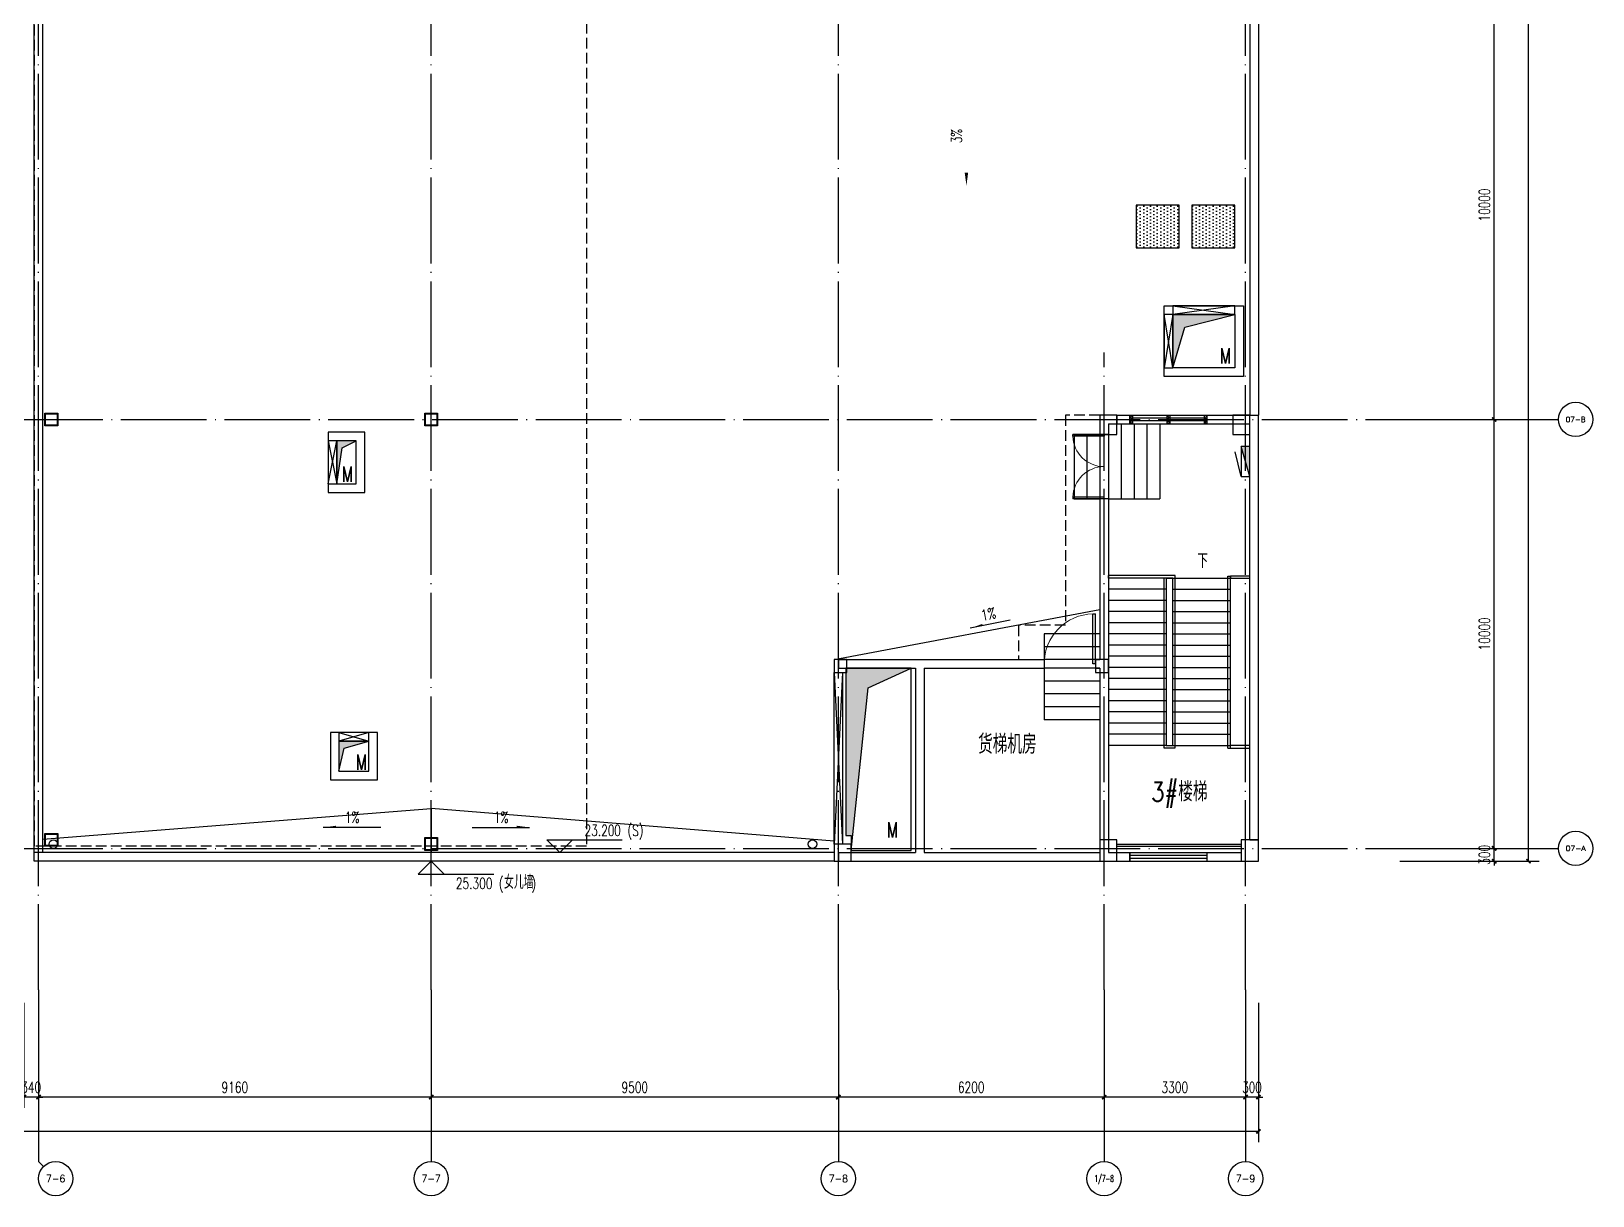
# Model space of a CAD drawing. Extents: x -621157 to 1764546, y -106808 to 741893.
# Drawn here: x 238170 to 274600, y 391900 to 419051 of the extents above; entities that cross this region are included whole.
import ezdxf
from ezdxf.enums import TextEntityAlignment as Align

# ---------------------------------------------------------------- set-up
doc = ezdxf.new("R2010")
doc.units = 0
doc.header["$LTSCALE"] = 1000
doc.header["$MEASUREMENT"] = 0
doc.linetypes.add('XREF-A-101-平面图_t3$0$DASH', pattern=[0.35, 0.25, -0.1])
doc.linetypes.add('XREF-A-101-平面图_t3$0$DOTE', pattern=[2.42, 2, -0.2, 0.02, -0.2])
for name, color, linetype in [('0-底图', 7, 'Continuous'), ('AXIS_TEXT', 7, 'Continuous'), ('XREF-A-101-平面图_t3$0$A-ABOVE', 8, 'XREF-A-101-平面图_t3$0$DASH'), ('XREF-A-101-平面图_t3$0$A-COLUMN', 8, 'Continuous'), ('XREF-A-101-平面图_t3$0$A-DIM_ELEV', 8, 'Continuous'), ('XREF-A-101-平面图_t3$0$A-DOTE', 8, 'Continuous'), ('XREF-A-101-平面图_t3$0$A-GROUND', 8, 'Continuous'), ('XREF-A-101-平面图_t3$0$A-LEAD-AROW', 8, 'Continuous'), ('XREF-A-101-平面图_t3$0$A-PUB_HATCH', 8, 'Continuous'), ('XREF-A-101-平面图_t3$0$A-RAIL', 8, 'Continuous'), ('XREF-A-101-平面图_t3$0$A-ROOF', 8, 'Continuous'), ('XREF-A-101-平面图_t3$0$A-roof-water', 8, 'Continuous'), ('XREF-A-101-平面图_t3$0$A-ROOM-CH', 8, 'Continuous'), ('XREF-A-101-平面图_t3$0$A-STAIR', 8, 'Continuous'), ('XREF-A-101-平面图_t3$0$A-WALL-FILL', 8, 'Continuous'), ('XREF-A-101-平面图_t3$0$A-WINDOW', 8, 'Continuous'), ('XREF-A-101-平面图_t3$0$AXIS', 8, 'Continuous'), ('XREF-A-101-平面图_t3$0$COLU_DIM', 8, 'Continuous'), ('XREF-A-101-平面图_t3$0$COLUMN', 8, 'Continuous'), ('XREF-A-101-平面图_t3$0$DIM_SYMB', 8, 'Continuous'), ('XREF-A-101-平面图_t3$0$EQUIP_消火栓', 8, 'Continuous'), ('XREF-A-101-平面图_t3$0$HANDRAIL', 8, 'Continuous'), ('XREF-A-101-平面图_t3$0$M-HOLE', 8, 'Continuous'), ('XREF-A-101-平面图_t3$0$P-投影', 8, 'Continuous'), ('XREF-A-101-平面图_t3$0$PUB_TEXT', 8, 'Continuous'), ('XREF-A-101-平面图_t3$0$SS-COLUMN', 8, 'Continuous'), ('XREF-A-101-平面图_t3$0$STAIR', 8, 'Continuous')]:
    doc.layers.add(name, color=color, linetype=linetype)
doc.styles.add('COMPLEX', font='COMPLEX')
doc.styles.add('XREF-A-101-平面图_t3$0$-HZDXCROMANS', font='ROMANS.shx', dxfattribs={"bigfont": 'HZDXC.shx'})
doc.styles.add('XREF-A-101-平面图_t3$0$_TCH_DIM', font='SIMPLEX', dxfattribs={"bigfont": 'GBCBIG'})
doc.styles.add('XREF-A-101-平面图_t3$0$A-AXIS-LABEL', font='COMPLEX', dxfattribs={"bigfont": 'GBCBIG'})
doc.styles.add('XREF-A-101-平面图_t3$0$A-DIM_T3', font='SIMPLEX', dxfattribs={"width": 0.705882, "bigfont": 'GBCBIG'})
doc.styles.add('XREF-A-101-平面图_t3$0$A-STANDARD', font='SIMPLEX', dxfattribs={"bigfont": 'GBCBIG'})
doc.styles.add('XREF-A-101-平面图_t3$0$hzdxcROMANS', font='ROMANS', dxfattribs={"width": 0.8, "bigfont": 'HZDXC'})
doc.dimstyles.new('XREF-A-101-平面图_t3$0$A-DIM-100', dxfattribs={"dimscale": 100, "dimtxt": 2.55, "dimasz": 1, "dimexe": 2.5, "dimexo": 3, "dimgap": 1, "dimtad": 1, "dimdec": 0, "dimzin": 0, "dimdsep": 46, "dimtxsty": 'XREF-A-101-平面图_t3$0$A-DIM_T3', "dimblk": 'XREF-A-101-平面图_t3$0$_ArchTick', "dimcen": 0.09, "dimclrt": 7, "dimazin": 2, "dimtfac": 1, "dimtdec": 0, "dimtix": 1, "dimtmove": 2, "dimatfit": 3, "dimfxl": 0, "dimtolj": 1, "dimtzin": 0, "dimarcsym": 0})

# ---------------------------------------------------------------- blocks, each defined once
blk = doc.blocks.new('XREF-A-101-平面图_t3$0$柱网RF')
at = {"layer": 'XREF-A-101-平面图_t3$0$A-COLUMN'}
for points in [[(63100, -30350), (63500, -30350), (63500, -29900), (63100, -29900)], [(66200, -30350), (66600, -30350), (66600, -29900), (66200, -29900)], [(56900, -35900), (57200, -35900), (57200, -35600), (56900, -35600)], [(63000, -35900), (63300, -35900), (63300, -35600), (63000, -35600)], [(56900, -40300), (57300, -40300), (57300, -39900), (56900, -39900)], [(63100, -40300), (63500, -40300), (63500, -39800), (63100, -39800)], [(66400, -40300), (66800, -40300), (66800, -39800), (66400, -39800)]]:
    blk.add_lwpolyline(points, close=True, dxfattribs=at)
blk = doc.blocks.new('XREF-A-101-平面图_t3$0$G$C869EB286')
at = {"layer": 'XREF-A-101-平面图_t3$0$A-WINDOW'}
h = blk.add_hatch(dxfattribs=at)
h.set_pattern_fill('ANSI31', color=256, scale=25)
h.set_pattern_definition([(45, (-143.957, -89940), (-28.0633, 28.0633), [])])
h.paths.add_polyline_path([(0, 60), (200, 60), (200, 0), (0, 0)])
blk.add_lwpolyline([(0, 60), (200, 60), (200, 0), (0, 0)], close=True, dxfattribs=at)
blk = doc.blocks.new('XREF-A-101-平面图_t3$0$G$CBA72E143')
at = {"layer": 'XREF-A-101-平面图_t3$0$COLUMN'}
blk.add_line((-3200, 4100), (-3200, 4400), dxfattribs=at)
at = {"layer": 'XREF-A-101-平面图_t3$0$DIM_SYMB'}
blk.add_lwpolyline([(-1025, 6430, 0, 0, 0), (-1025, 1150, 0, 0, 0), (-2525, 1150, 0, 0, 0), (-2525, 5870, 80, 0, 0), (-2525, 6170, 0, 0, 0)], format="xyseb", dxfattribs=at)
at = {"layer": 'XREF-A-101-平面图_t3$0$HANDRAIL'}
for p, q in [((-410, 2336), (-410, 6349)), ((-410, 6349), (-350, 6349)), ((-350, 2336), (-350, 6349)), ((-410, 2336), (-350, 2336))]:
    blk.add_line(p, q, dxfattribs=at)
blk.add_lwpolyline([(-350, 6300), (100, 6300), (100, 6349), (-350, 6349)], close=True, dxfattribs=at)
blk.add_lwpolyline([(-350, 2336), (100, 2336), (100, 2400), (-350, 2400)], dxfattribs=at)
at = {"layer": 'XREF-A-101-平面图_t3$0$STAIR'}
for p, q in [((-1640, 6360), (-3200, 6360)), ((-3200, 6300), (-3200, 6360)), ((-3200, 6300), (-3200, 2400)), ((-1850, 6300), (-3200, 6300)), ((-1700, 6300), (-3200, 6300)), ((-1910, 6300), (-1910, 2340)), ((-1850, 6300), (-1910, 6300)), ((-1850, 6300), (-1700, 6300)), ((-1850, 6300), (-1850, 2400)), ((-1850, 6300), (-1850, 2400)), ((-1700, 2400), (-1700, 6300)), ((-1700, 6300), (-350, 6300)), ((-1700, 2400), (-1700, 6300)), ((-1640, 2340), (-1640, 6360)), ((-350, 2400), (-350, 6300)), ((-1850, 6040), (-3200, 6040)), ((-1700, 6040), (-350, 6040)), ((-1850, 5780), (-3200, 5780)), ((-1850, 5520), (-3200, 5520)), ((-1700, 5780), (-350, 5780)), ((-1700, 5520), (-350, 5520)), ((-1850, 5260), (-3200, 5260)), ((-1700, 5260), (-350, 5260)), ((-1850, 5000), (-3200, 5000)), ((-1850, 4740), (-3200, 4740)), ((-1700, 5000), (-350, 5000)), ((-1700, 4740), (-350, 4740)), ((-1850, 4480), (-3200, 4480)), ((-1700, 4480), (-350, 4480)), ((-1850, 4220), (-3200, 4220)), ((-1700, 4220), (-350, 4220)), ((-1850, 3960), (-3200, 3960)), ((-1850, 3700), (-3200, 3700)), ((-1700, 3960), (-350, 3960)), ((-1700, 3700), (-350, 3700)), ((-1850, 3440), (-3200, 3440)), ((-1700, 3440), (-350, 3440)), ((-1850, 3180), (-3200, 3180)), ((-1850, 2920), (-3200, 2920)), ((-1700, 3180), (-350, 3180)), ((-1700, 2920), (-350, 2920)), ((-1850, 2660), (-3200, 2660)), ((-1700, 2660), (-350, 2660)), ((-1850, 2400), (-3200, 2400)), ((-1910, 2340), (-1640, 2340)), ((-1850, 2400), (-1700, 2400)), ((-1700, 2400), (-350, 2400))]:
    blk.add_line(p, q, dxfattribs=at)
at = {"layer": 'XREF-A-101-平面图_t3$0$PUB_TEXT', "style": 'XREF-A-101-平面图_t3$0$_TCH_DIM'}
blk.add_text('下', height=338, dxfattribs=at).set_placement((-1120, 6535))
blk = doc.blocks.new('XREF-A-101-平面图_t3$0$ROOM')
at = {"layer": 'XREF-A-101-平面图_t3$0$A-ROOM-CH', "style": 'XREF-A-101-平面图_t3$0$-HZDXCROMANS', "width": 0.6}
for tag, p in [('中文房间名称', (0, -1000)), ('英文房间名称', (0, -1500))]:
    blk.add_attdef(tag, text='', height=300, dxfattribs=at).set_placement(p, align=Align.CENTER)
blk = doc.blocks.new('XREF-A-101-平面图_t3$0$$TWTSYS$00000508')
for p, q in [((-0.5, 0.5), (0.324, 1.224)), ((-0.5, 0.5), (-0.5, -0.5)), ((-0.5, -0.5), (0.5, 0.5)), ((0.5, 0.5), (-0.5, 0.5)), ((0.5, -0.5), (0.5, 0.5)), ((-0.5, -0.5), (0.5, -0.5))]:
    blk.add_line(p, q)
blk.add_solid([(0.5, -0.5), (0.5, 0.5), (-0.5, -0.5)])
blk = doc.blocks.new('XREF-A-101-平面图_t3$0$G$C156FCA62')
at = {"layer": 'XREF-A-101-平面图_t3$0$EQUIP_消火栓', "xscale": -700, "yscale": -200, "zscale": 700, "rotation": 269.9999999429632}
blk.add_blockref('XREF-A-101-平面图_t3$0$$TWTSYS$00000508', (66500, 409020), dxfattribs=at)
blk = doc.blocks.new('XREF-A-101-平面图_t3$0$G$CEB38B5CA(2)')
at = {"layer": 'XREF-A-101-平面图_t3$0$A-ABOVE'}
for p, q in [((12534, -76810), (12534, -39860)), ((25414, -76810), (12534, -76810))]:
    blk.add_line(p, q, dxfattribs=at)
blk.add_lwpolyline([(31189, -47010), (29414, -47010), (29414, -49210), (25414, -49210), (25414, -76810)], dxfattribs=at)
blk = doc.blocks.new('XREF-A-101-平面图_t3$0$_ArchTick')
at = {"color": 0, "linetype": 'ByBlock', "const_width": 0.4}
blk.add_lwpolyline([(-0.5, -0.5), (0.5, 0.5)], dxfattribs=at)
blk = doc.blocks.new('*D25473')
at = {"layer": 'Defpoints', "color": 0}
for p in [(69800, 40300), (73100, 40300), (69800, -300)]:
    blk.add_point(p, dxfattribs=at)
at = {"layer": 'XREF-A-101-平面图_t3$0$AXIS', "color": 0, "lineweight": -2}
for p, q in [((70100, 40300), (73350, 40300)), ((73100, -300), (73100, 40300)), ((70100, -300), (73350, -300))]:
    blk.add_line(p, q, dxfattribs=at)
at = {"layer": 'XREF-A-101-平面图_t3$0$AXIS', "color": 0, "linetype": 'ByBlock', "lineweight": -2, "xscale": 100, "yscale": 100, "zscale": 100}
for p, rotation in [((73100, 40300), 90), ((73100, -300), 270)]:
    blk.add_blockref('XREF-A-101-平面图_t3$0$_ArchTick', p, dxfattribs=dict(at, rotation=rotation))
at = {"layer": 'XREF-A-101-平面图_t3$0$AXIS', "color": 7, "insert": (72873, 20000), "char_height": 255, "attachment_point": 5, "rotation": 90, "style": 'XREF-A-101-平面图_t3$0$A-DIM_T3'}
blk.add_mtext('\\A1;40600', dxfattribs=at)
blk = doc.blocks.new('_AXISO')
blk.add_circle((0, 0), 0.5)
at = {"layer": 'AXIS_TEXT', "style": 'COMPLEX'}
blk.add_attdef('A', text='', height=0.56, dxfattribs=at).set_placement((-0.25, -0.28), (0.25, -0.28), align=Align.FIT)
blk = doc.blocks.new('*D25475')
at = {"layer": 'Defpoints', "color": 0}
for p in [(69800, 0), (69800, -300), (72300, 0)]:
    blk.add_point(p, dxfattribs=at)
at = {"layer": 'XREF-A-101-平面图_t3$0$AXIS', "color": 0, "lineweight": -2}
for p, q in [((72300, 0), (72300, 100)), ((70100, 0), (72550, 0)), ((70100, -300), (72550, -300)), ((72300, -300), (72300, 0)), ((72300, -300), (72300, -400))]:
    blk.add_line(p, q, dxfattribs=at)
at = {"layer": 'XREF-A-101-平面图_t3$0$AXIS', "color": 0, "linetype": 'ByBlock', "lineweight": -2, "xscale": 100, "yscale": 100, "zscale": 100}
for p, rotation in [((72300, 0), 270), ((72300, -300), 90)]:
    blk.add_blockref('XREF-A-101-平面图_t3$0$_ArchTick', p, dxfattribs=dict(at, rotation=rotation))
at = {"layer": 'XREF-A-101-平面图_t3$0$AXIS', "color": 7, "insert": (72073, -150), "char_height": 255, "attachment_point": 5, "rotation": 90, "style": 'XREF-A-101-平面图_t3$0$A-DIM_T3'}
blk.add_mtext('\\A1;300', dxfattribs=at)
blk = doc.blocks.new('*D25476')
at = {"layer": 'Defpoints', "color": 0}
for p in [(69800, 10000), (72300, 10000), (69800, 0)]:
    blk.add_point(p, dxfattribs=at)
at = {"layer": 'XREF-A-101-平面图_t3$0$AXIS', "color": 0, "lineweight": -2}
for p, q in [((70100, 10000), (72550, 10000)), ((72300, 0), (72300, 10000)), ((70100, 0), (72550, 0))]:
    blk.add_line(p, q, dxfattribs=at)
at = {"layer": 'XREF-A-101-平面图_t3$0$AXIS', "color": 0, "linetype": 'ByBlock', "lineweight": -2, "xscale": 100, "yscale": 100, "zscale": 100}
for p, rotation in [((72300, 10000), 90), ((72300, 0), 270)]:
    blk.add_blockref('XREF-A-101-平面图_t3$0$_ArchTick', p, dxfattribs=dict(at, rotation=rotation))
at = {"layer": 'XREF-A-101-平面图_t3$0$AXIS', "color": 7, "insert": (72073, 5000), "char_height": 255, "attachment_point": 5, "rotation": 90, "style": 'XREF-A-101-平面图_t3$0$A-DIM_T3'}
blk.add_mtext('\\A1;10000', dxfattribs=at)
blk = doc.blocks.new('*D25477')
at = {"layer": 'Defpoints', "color": 0}
for p in [(69800, 20000), (72300, 20000), (69800, 10000)]:
    blk.add_point(p, dxfattribs=at)
at = {"layer": 'XREF-A-101-平面图_t3$0$AXIS', "color": 0, "lineweight": -2}
for p, q in [((70100, 20000), (72550, 20000)), ((72300, 10000), (72300, 20000)), ((70100, 10000), (72550, 10000))]:
    blk.add_line(p, q, dxfattribs=at)
at = {"layer": 'XREF-A-101-平面图_t3$0$AXIS', "color": 0, "linetype": 'ByBlock', "lineweight": -2, "xscale": 100, "yscale": 100, "zscale": 100}
for p, rotation in [((72300, 20000), 90), ((72300, 10000), 270)]:
    blk.add_blockref('XREF-A-101-平面图_t3$0$_ArchTick', p, dxfattribs=dict(at, rotation=rotation))
at = {"layer": 'XREF-A-101-平面图_t3$0$AXIS', "color": 7, "insert": (72073, 15000), "char_height": 255, "attachment_point": 5, "rotation": 90, "style": 'XREF-A-101-平面图_t3$0$A-DIM_T3'}
blk.add_mtext('\\A1;10000', dxfattribs=at)
blk = doc.blocks.new('*D25483')
at = {"layer": 'Defpoints', "color": 0}
for p in [(66500, -3300), (66800, -3300), (66500, -5800)]:
    blk.add_point(p, dxfattribs=at)
at = {"layer": 'XREF-A-101-平面图_t3$0$AXIS', "color": 0, "lineweight": -2}
for p, q in [((66500, -3600), (66500, -6050)), ((66800, -3600), (66800, -6050)), ((66500, -5800), (66400, -5800)), ((66800, -5800), (66500, -5800)), ((66800, -5800), (66900, -5800))]:
    blk.add_line(p, q, dxfattribs=at)
at = {"layer": 'XREF-A-101-平面图_t3$0$AXIS', "color": 0, "linetype": 'ByBlock', "lineweight": -2, "xscale": 100, "yscale": 100, "zscale": 100}
blk.add_blockref('XREF-A-101-平面图_t3$0$_ArchTick', (66500, -5800), dxfattribs=at)
at = {"layer": 'XREF-A-101-平面图_t3$0$AXIS', "color": 0, "linetype": 'ByBlock', "lineweight": -2, "xscale": 100, "yscale": 100, "zscale": 100, "rotation": 180}
blk.add_blockref('XREF-A-101-平面图_t3$0$_ArchTick', (66800, -5800), dxfattribs=at)
at = {"layer": 'XREF-A-101-平面图_t3$0$AXIS', "color": 7, "insert": (66650, -5573), "char_height": 255, "attachment_point": 5, "style": 'XREF-A-101-平面图_t3$0$A-DIM_T3'}
blk.add_mtext('\\A1;300', dxfattribs=at)
blk = doc.blocks.new('*D25484')
at = {"layer": 'Defpoints', "color": 0}
for p in [(63200, -3300), (66500, -3300), (63200, -5800)]:
    blk.add_point(p, dxfattribs=at)
at = {"layer": 'XREF-A-101-平面图_t3$0$AXIS', "color": 0, "lineweight": -2}
for p, q in [((63200, -3600), (63200, -6050)), ((66500, -3600), (66500, -6050)), ((66500, -5800), (63200, -5800))]:
    blk.add_line(p, q, dxfattribs=at)
at = {"layer": 'XREF-A-101-平面图_t3$0$AXIS', "color": 0, "linetype": 'ByBlock', "lineweight": -2, "xscale": 100, "yscale": 100, "zscale": 100, "rotation": 180}
blk.add_blockref('XREF-A-101-平面图_t3$0$_ArchTick', (63200, -5800), dxfattribs=at)
at = {"layer": 'XREF-A-101-平面图_t3$0$AXIS', "color": 0, "linetype": 'ByBlock', "lineweight": -2, "xscale": 100, "yscale": 100, "zscale": 100}
blk.add_blockref('XREF-A-101-平面图_t3$0$_ArchTick', (66500, -5800), dxfattribs=at)
at = {"layer": 'XREF-A-101-平面图_t3$0$AXIS', "color": 7, "insert": (64850, -5573), "char_height": 255, "attachment_point": 5, "style": 'XREF-A-101-平面图_t3$0$A-DIM_T3'}
blk.add_mtext('\\A1;3300', dxfattribs=at)
blk = doc.blocks.new('*D25485')
at = {"layer": 'Defpoints', "color": 0}
for p in [(57000, -3300), (63200, -3300), (57000, -5800)]:
    blk.add_point(p, dxfattribs=at)
at = {"layer": 'XREF-A-101-平面图_t3$0$AXIS', "color": 0, "lineweight": -2}
for p, q in [((57000, -3600), (57000, -6050)), ((63200, -3600), (63200, -6050)), ((63200, -5800), (57000, -5800))]:
    blk.add_line(p, q, dxfattribs=at)
at = {"layer": 'XREF-A-101-平面图_t3$0$AXIS', "color": 0, "linetype": 'ByBlock', "lineweight": -2, "xscale": 100, "yscale": 100, "zscale": 100, "rotation": 180}
blk.add_blockref('XREF-A-101-平面图_t3$0$_ArchTick', (57000, -5800), dxfattribs=at)
at = {"layer": 'XREF-A-101-平面图_t3$0$AXIS', "color": 0, "linetype": 'ByBlock', "lineweight": -2, "xscale": 100, "yscale": 100, "zscale": 100}
blk.add_blockref('XREF-A-101-平面图_t3$0$_ArchTick', (63200, -5800), dxfattribs=at)
at = {"layer": 'XREF-A-101-平面图_t3$0$AXIS', "color": 7, "insert": (60100, -5573), "char_height": 255, "attachment_point": 5, "style": 'XREF-A-101-平面图_t3$0$A-DIM_T3'}
blk.add_mtext('\\A1;6200', dxfattribs=at)
blk = doc.blocks.new('*D25486')
at = {"layer": 'Defpoints', "color": 0}
for p in [(47500, -3300), (57000, -3300), (47500, -5800)]:
    blk.add_point(p, dxfattribs=at)
at = {"layer": 'XREF-A-101-平面图_t3$0$AXIS', "color": 0, "lineweight": -2}
for p, q in [((47500, -3600), (47500, -6050)), ((57000, -3600), (57000, -6050)), ((57000, -5800), (47500, -5800))]:
    blk.add_line(p, q, dxfattribs=at)
at = {"layer": 'XREF-A-101-平面图_t3$0$AXIS', "color": 0, "linetype": 'ByBlock', "lineweight": -2, "xscale": 100, "yscale": 100, "zscale": 100, "rotation": 180}
blk.add_blockref('XREF-A-101-平面图_t3$0$_ArchTick', (47500, -5800), dxfattribs=at)
at = {"layer": 'XREF-A-101-平面图_t3$0$AXIS', "color": 0, "linetype": 'ByBlock', "lineweight": -2, "xscale": 100, "yscale": 100, "zscale": 100}
blk.add_blockref('XREF-A-101-平面图_t3$0$_ArchTick', (57000, -5800), dxfattribs=at)
at = {"layer": 'XREF-A-101-平面图_t3$0$AXIS', "color": 7, "insert": (52250, -5573), "char_height": 255, "attachment_point": 5, "style": 'XREF-A-101-平面图_t3$0$A-DIM_T3'}
blk.add_mtext('\\A1;9500', dxfattribs=at)
blk = doc.blocks.new('*D25487')
at = {"layer": 'Defpoints', "color": 0}
for p in [(38340, -3300), (47500, -3300), (38340, -5800)]:
    blk.add_point(p, dxfattribs=at)
at = {"layer": 'XREF-A-101-平面图_t3$0$AXIS', "color": 0, "lineweight": -2}
for p, q in [((38340, -3600), (38340, -6050)), ((47500, -3600), (47500, -6050)), ((47500, -5800), (38340, -5800))]:
    blk.add_line(p, q, dxfattribs=at)
at = {"layer": 'XREF-A-101-平面图_t3$0$AXIS', "color": 0, "linetype": 'ByBlock', "lineweight": -2, "xscale": 100, "yscale": 100, "zscale": 100, "rotation": 180}
blk.add_blockref('XREF-A-101-平面图_t3$0$_ArchTick', (38340, -5800), dxfattribs=at)
at = {"layer": 'XREF-A-101-平面图_t3$0$AXIS', "color": 0, "linetype": 'ByBlock', "lineweight": -2, "xscale": 100, "yscale": 100, "zscale": 100}
blk.add_blockref('XREF-A-101-平面图_t3$0$_ArchTick', (47500, -5800), dxfattribs=at)
at = {"layer": 'XREF-A-101-平面图_t3$0$AXIS', "color": 7, "insert": (42920, -5573), "char_height": 255, "attachment_point": 5, "style": 'XREF-A-101-平面图_t3$0$A-DIM_T3'}
blk.add_mtext('\\A1;9160', dxfattribs=at)
blk = doc.blocks.new('*D25488')
at = {"layer": 'Defpoints', "color": 0}
for p in [(38000, -3300), (38340, -3300), (38000, -5800)]:
    blk.add_point(p, dxfattribs=at)
at = {"layer": 'XREF-A-101-平面图_t3$0$AXIS', "color": 0, "lineweight": -2}
for p, q in [((38000, -3600), (38000, -6050)), ((38340, -3600), (38340, -6050)), ((38000, -5800), (37900, -5800)), ((38340, -5800), (38000, -5800)), ((38340, -5800), (38440, -5800))]:
    blk.add_line(p, q, dxfattribs=at)
at = {"layer": 'XREF-A-101-平面图_t3$0$AXIS', "color": 0, "linetype": 'ByBlock', "lineweight": -2, "xscale": 100, "yscale": 100, "zscale": 100}
blk.add_blockref('XREF-A-101-平面图_t3$0$_ArchTick', (38000, -5800), dxfattribs=at)
at = {"layer": 'XREF-A-101-平面图_t3$0$AXIS', "color": 0, "linetype": 'ByBlock', "lineweight": -2, "xscale": 100, "yscale": 100, "zscale": 100, "rotation": 180}
blk.add_blockref('XREF-A-101-平面图_t3$0$_ArchTick', (38340, -5800), dxfattribs=at)
at = {"layer": 'XREF-A-101-平面图_t3$0$AXIS', "color": 7, "insert": (38170, -5573), "char_height": 255, "attachment_point": 5, "style": 'XREF-A-101-平面图_t3$0$A-DIM_T3'}
blk.add_mtext('\\A1;340', dxfattribs=at)
blk = doc.blocks.new('*D25504')
at = {"layer": 'Defpoints', "color": 0}
for p in [(-300, -3300), (66800, -3300), (-300, -6600)]:
    blk.add_point(p, dxfattribs=at)
at = {"layer": 'XREF-A-101-平面图_t3$0$AXIS', "color": 0, "lineweight": -2}
for p, q in [((-300, -3600), (-300, -6850)), ((66800, -3600), (66800, -6850)), ((66800, -6600), (-300, -6600))]:
    blk.add_line(p, q, dxfattribs=at)
at = {"layer": 'XREF-A-101-平面图_t3$0$AXIS', "color": 0, "linetype": 'ByBlock', "lineweight": -2, "xscale": 100, "yscale": 100, "zscale": 100, "rotation": 180}
blk.add_blockref('XREF-A-101-平面图_t3$0$_ArchTick', (-300, -6600), dxfattribs=at)
at = {"layer": 'XREF-A-101-平面图_t3$0$AXIS', "color": 0, "linetype": 'ByBlock', "lineweight": -2, "xscale": 100, "yscale": 100, "zscale": 100}
blk.add_blockref('XREF-A-101-平面图_t3$0$_ArchTick', (66800, -6600), dxfattribs=at)
at = {"layer": 'XREF-A-101-平面图_t3$0$AXIS', "color": 7, "insert": (33250, -6373), "char_height": 255, "attachment_point": 5, "style": 'XREF-A-101-平面图_t3$0$A-DIM_T3'}
blk.add_mtext('\\A1;67100', dxfattribs=at)
blk = doc.blocks.new('XREF-A-101-平面图_t3$0$G$C24DDAA76')
at = {"layer": 'XREF-A-101-平面图_t3$0$P-投影'}
for centre in [(38686, -39900), (56398, -39900)]:
    blk.add_circle(centre, 100, dxfattribs=at)
blk = doc.blocks.new('XREF-A-101-平面图_t3$0$G$C646F86AA')
at = {"layer": 'XREF-A-101-平面图_t3$0$EQUIP_消火栓', "xscale": -700, "yscale": -200, "zscale": 700, "rotation": 269.9999999429632}
blk.add_blockref('XREF-A-101-平面图_t3$0$$TWTSYS$00000508', (66500, 409020), dxfattribs=at)
blk = doc.blocks.new('XREF-A-101-平面图_t3$0$SS-Column')
at = {"layer": 'XREF-A-101-平面图_t3$0$SS-COLUMN', "color": 6, "linetype": 'Continuous', "ltscale": 100}
for points in [[(4911267, 752679), (4911567, 752679), (4911567, 752379), (4911267, 752379)], [(4911283, 752663), (4911551, 752663), (4911551, 752395), (4911283, 752395)], [(4920127, 752679), (4920427, 752679), (4920427, 752379), (4920127, 752379)], [(4920143, 752663), (4920411, 752663), (4920411, 752395), (4920143, 752395)], [(4911267, 742879), (4911567, 742879), (4911567, 742579), (4911267, 742579)], [(4911283, 742863), (4911551, 742863), (4911551, 742595), (4911283, 742595)], [(4920127, 742779), (4920427, 742779), (4920427, 742479), (4920127, 742479)], [(4920143, 742763), (4920411, 742763), (4920411, 742495), (4920143, 742495)]]:
    blk.add_lwpolyline(points, close=True, dxfattribs=at)
blk = doc.blocks.new('XREF-A-101-平面图_t3$0$G$C8D967849')
at = {"layer": 'XREF-A-101-平面图_t3$0$COLU_DIM', "linetype": 'Continuous', "ltscale": 100}
blk.add_blockref('XREF-A-101-平面图_t3$0$SS-Column', (-4872777, -742529), dxfattribs=at)
blk = doc.blocks.new('XREF-A-101-平面图_t3$0$DOOR2DLIB$SYSLIB$00000108')
at = {"color": 0}
for p, q in [((-0.5, 0), (-0.5, 0.4875)), ((-0.475, 0.4875), (-0.5, 0.4875)), ((-0.475, 0), (-0.475, 0.4875)), ((0.475, 0), (0.475, 0.4875)), ((0.475, 0.4875), (0.5, 0.4875)), ((0.5, 0), (0.5, 0.4875)), ((-0.5, 0), (-0.475, 0)), ((0.5, 0), (0.475, 0))]:
    blk.add_line(p, q, dxfattribs=at)
at = {"color": 0, "lineweight": 13}
for centre, start, end in [((-0.4875, 0), 0, 88.53072), ((0.4875, 0), 91.46928, 180)]:
    blk.add_arc(centre, 0.4875, start, end, dxfattribs=at)
blk = doc.blocks.new('XREF-A-101-平面图_t3$0$WINDOW2DLIB$SYSLIB$00000001')
at = {"color": 0}
for points in [[(-0.5, 0.5), (-0.5, -0.5)], [(-0.5, 0.5), (0.5, 0.5)], [(0.5, -0.5), (0.5, 0.5)], [(0.5, 0.167), (-0.5, 0.167)], [(0.5, -0.167), (-0.5, -0.167)], [(-0.5, -0.5), (0.5, -0.5)]]:
    blk.add_lwpolyline(points, dxfattribs=at)
blk = doc.blocks.new('XREF-A-101-平面图_t3$0$DOOR2DLIB$SYSLIB$00000107')
at = {"color": 0}
for p, q in [((0.45, 0.975), (0.5, 0.975)), ((0.45, 0), (0.45, 0.975)), ((0.5, 0), (0.5, 0.975)), ((0.5, 0), (0.45, 0))]:
    blk.add_line(p, q, dxfattribs=at)
at = {"color": 0, "lineweight": 13}
blk.add_arc((0.475, 0), 0.975, 91.4693, 180, dxfattribs=at)
blk = doc.blocks.new('XREF-A-101-平面图_t3$0$轴网(3)')
at = {"layer": 'XREF-A-101-平面图_t3$0$A-DOTE', "linetype": 'XREF-A-101-平面图_t3$0$DOTE'}
for p, q in [((38340, -3300), (38340, 43300)), ((47500, -3300), (47500, 43300)), ((57000, -3300), (57000, 43300)), ((66500, -3300), (66500, 43300)), ((63200, -3300), (63200, 11562.8)), ((-3300, 10000), (69800, 10000)), ((-3300, 0), (69800, 0))]:
    blk.add_line(p, q, dxfattribs=at)
at = {"layer": 'XREF-A-101-平面图_t3$0$AXIS'}
for p, q in [((69800, 10000), (73800, 10000)), ((69800, 0), (73800, 0)), ((38340, -3300), (38340, -7300)), ((47500, -3300), (47500, -7300)), ((57000, -3300), (57000, -7300)), ((63200, -3300), (63200, -7300)), ((66500, -3300), (66500, -7300)), ((38340, -7300), (38457.2, -7417.2))]:
    blk.add_line(p, q, dxfattribs=at)
ref = blk.add_blockref('_AXISO', (74200, 10000), dxfattribs=dict(at, xscale=800, yscale=800, zscale=800))
ref.add_attrib('A', '07-B', dxfattribs={"color": 7, "height": 123.31, "style": 'XREF-A-101-平面图_t3$0$A-AXIS-LABEL', "width": 0.951807}).set_placement((73968.1, 9938.3), (74431.9, 9938.3), align=Align.FIT)
ref = blk.add_blockref('_AXISO', (74200, 0), dxfattribs=dict(at, xscale=800, yscale=800, zscale=800))
ref.add_attrib('A', '07-A', dxfattribs={"color": 7, "height": 121.87, "style": 'XREF-A-101-平面图_t3$0$A-AXIS-LABEL', "width": 0.952381}).set_placement((73967.9, -60.9), (74432.1, -60.9), align=Align.FIT)
ref = blk.add_blockref('_AXISO', (38740, -7700), dxfattribs=dict(at, xscale=800, yscale=800, zscale=800))
ref.add_attrib('A', '7-6', dxfattribs={"color": 7, "height": 168.54, "style": 'XREF-A-101-平面图_t3$0$A-AXIS-LABEL', "width": 0.933333}).set_placement((38515.3, -7784.3), (38964.7, -7784.3), align=Align.FIT)
ref = blk.add_blockref('_AXISO', (47500, -7700), dxfattribs=dict(at, xscale=800, yscale=800, zscale=800))
ref.add_attrib('A', '7-7', dxfattribs={"color": 7, "height": 168.54, "style": 'XREF-A-101-平面图_t3$0$A-AXIS-LABEL', "width": 0.933333}).set_placement((47275.3, -7784.3), (47724.7, -7784.3), align=Align.FIT)
ref = blk.add_blockref('_AXISO', (57000, -7700), dxfattribs=dict(at, xscale=800, yscale=800, zscale=800))
ref.add_attrib('A', '7-8', dxfattribs={"color": 7, "height": 168.54, "style": 'XREF-A-101-平面图_t3$0$A-AXIS-LABEL', "width": 0.933333}).set_placement((56775.3, -7784.3), (57224.7, -7784.3), align=Align.FIT)
ref = blk.add_blockref('_AXISO', (63200, -7700), dxfattribs=dict(at, xscale=800, yscale=800, zscale=800))
ref.add_attrib('A', '1/7-8', dxfattribs={"color": 7, "height": 156.17, "style": 'XREF-A-101-平面图_t3$0$A-AXIS-LABEL', "width": 0.629188}).set_placement((62973.1, -7778.1), (63426.9, -7778.1), align=Align.FIT)
ref = blk.add_blockref('_AXISO', (66500, -7700), dxfattribs=dict(at, xscale=800, yscale=800, zscale=800))
ref.add_attrib('A', '7-9', dxfattribs={"color": 7, "height": 168.54, "style": 'XREF-A-101-平面图_t3$0$A-AXIS-LABEL', "width": 0.933333}).set_placement((66275.3, -7784.3), (66724.7, -7784.3), align=Align.FIT)
for p1, p2, distance, picture, middle in [((69800, -300), (69800, 40300), -3300, '*D25473', (72872.5, 20000)), ((69800, 10000), (69800, 20000), -2500, '*D25477', (72072.5, 15000)), ((69800, 0), (69800, 10000), -2500, '*D25476', (72072.5, 5000)), ((69800, -300), (69800, 0), -2500, '*D25475', (72072.5, -150)), ((66800, -3300), (-300, -3300), 3300, '*D25504', (33250, -6372.5)), ((38340, -3300), (38000, -3300), 2500, '*D25488', (38170, -5572.5)), ((47500, -3300), (38340, -3300), 2500, '*D25487', (42920, -5572.5)), ((57000, -3300), (47500, -3300), 2500, '*D25486', (52250, -5572.5)), ((63200, -3300), (57000, -3300), 2500, '*D25485', (60100, -5572.5)), ((66500, -3300), (63200, -3300), 2500, '*D25484', (64850, -5572.5)), ((66800, -3300), (66500, -3300), 2500, '*D25483', (66650, -5572.5))]:
    dim = blk.add_aligned_dim(p1=p1, p2=p2, distance=distance, dimstyle='XREF-A-101-平面图_t3$0$A-DIM-100', dxfattribs=at)
    dim.commit()
    dim.dimension.update_dxf_attribs({"geometry": picture, "text_midpoint": middle})
blk = doc.blocks.new('XREF-A-101-平面图_t3')
at = {"layer": 'XREF-A-101-平面图_t3$0$A-LEAD-AROW'}
blk.add_hatch(color=256, dxfattribs=at).paths.add_polyline_path([(260073, 405133), (260367, 405193), (260359, 405232)], flags=17)
at = {"layer": 'XREF-A-101-平面图_t3$0$A-LEAD-AROW', "transparency": 33554559}
for points in [[(244980, 400487), (245280, 400487), (245280, 400527)], [(249797, 400487), (249497, 400487), (249497, 400527)]]:
    blk.add_hatch(color=256, dxfattribs=at).paths.add_polyline_path(points, flags=17)
at = {"layer": 'XREF-A-101-平面图_t3$0$A-PUB_HATCH'}
h = blk.add_hatch(dxfattribs=at)
h.set_pattern_fill('DOTS', color=256, scale=50, angle=270)
h.set_pattern_definition([(270, (263250, 654805), (79.375, -39.6875), [0, -79.375])])
h.paths.add_polyline_path([(264950, 414000), (264950, 415000), (263950, 415000), (263950, 414000)])
h = blk.add_hatch(dxfattribs=at)
h.set_pattern_fill('DOTS', color=256, scale=50, angle=270)
h.set_pattern_definition([(270, (264550, 654805), (79.375, -39.6875), [0, -79.375])])
h.paths.add_polyline_path([(266250, 414000), (266250, 415000), (265250, 415000), (265250, 414000)])
h = blk.add_hatch(color=256, dxfattribs=at)
h.dxf.hatch_style = 1
h.paths.add_polyline_path([(264800, 411200), (265081, 412155), (266250, 412450), (264800, 412450)])
h = blk.add_hatch(color=256, dxfattribs=at)
h.dxf.hatch_style = 1
h.paths.add_polyline_path([(245750, 409500), (245300, 409500), (245300, 408500), (245422, 409338)])
h = blk.add_hatch(color=256, dxfattribs=at)
h.dxf.hatch_style = 1
h.paths.add_polyline_path([(258700, 404200), (257175, 404200), (257175, 400300), (257300, 400300), (257300, 399950), (257695, 403743)])
h = blk.add_hatch(color=256, dxfattribs=at)
h.dxf.hatch_style = 1
h.paths.add_polyline_path([(246050, 402500), (245350, 402500), (245350, 401800), (245472, 402338)])
at = {"layer": 'XREF-A-101-平面图_t3$0$A-ABOVE'}
blk.add_lwpolyline([(263100, 410100), (262300, 410100), (262300, 405200), (261200, 405200), (261200, 404400)], dxfattribs=at)
at = {"layer": 'XREF-A-101-平面图_t3$0$A-DIM_ELEV'}
for p, q in [((250500, 399900), (250200, 400200)), ((250200, 400200), (251960, 400200)), ((250500, 399900), (250800, 400200)), ((247500, 399700), (247200, 399400)), ((247500, 399700), (247800, 399400)), ((247200, 399400), (248960, 399400))]:
    blk.add_line(p, q, dxfattribs=at)
at = {"layer": 'XREF-A-101-平面图_t3$0$A-GROUND', "linetype": 'XREF-A-101-平面图_t3$0$DASH'}
blk.add_lwpolyline([(238240, 429000), (238240, 400600)], dxfattribs=at)
at = {"layer": 'XREF-A-101-平面图_t3$0$A-LEAD-AROW'}
blk.add_lwpolyline([(259988, 417785, 0, 0, 0), (259988, 415452, 0, 80, 0), (259988, 415752, 0, 0, 0)], format="xyseb", dxfattribs=at)
for points in [[(261010, 405323), (260073, 405133)], [(246323, 400487), (244980, 400487)], [(248455, 400487), (249797, 400487)]]:
    blk.add_lwpolyline(points, dxfattribs=at)
at = {"layer": 'XREF-A-101-平面图_t3$0$A-RAIL'}
for points in [[(263500, 400100), (266400, 400100)], [(263500, 400050), (266400, 400050)]]:
    blk.add_lwpolyline(points, dxfattribs=at)
at = {"layer": 'XREF-A-101-平面图_t3$0$A-ROOF'}
for p, q in [((238440, 399900), (238440, 429000)), ((256900, 399900), (238240, 399900))]:
    blk.add_line(p, q, dxfattribs=at)
for points in [[(238240, 440500), (241500, 440500), (241500, 439900), (245100, 439900), (245100, 440300), (266800, 440300), (266800, 410100)], [(238240, 440300), (241300, 440300), (241300, 439700), (245300, 439700), (245300, 440100), (266600, 440100), (266600, 410100)], [(256900, 399700), (238240, 399700), (238240, 429000)]]:
    blk.add_lwpolyline(points, dxfattribs=at)
at = {"layer": 'XREF-A-101-平面图_t3$0$A-roof-water'}
for points in [[(256900, 404400), (263100, 405572)], [(238440, 400214), (247500, 400931)], [(256900, 400166), (247500, 400931)], [(247500, 400931), (247500, 399900)]]:
    blk.add_lwpolyline(points, dxfattribs=at)
at = {"layer": 'XREF-A-101-平面图_t3$0$A-STAIR'}
for p, q in [((263300, 409900), (264500, 409900)), ((263300, 409900), (263300, 408150)), ((263600, 409900), (263600, 408150)), ((263900, 409900), (263900, 408150)), ((264200, 409900), (264200, 408150)), ((264500, 409900), (264500, 408150)), ((262500, 409650), (263100, 409650)), ((262500, 409650), (262500, 408150)), ((262800, 409650), (262800, 408150)), ((263100, 409650), (263100, 408150)), ((262500, 408150), (263100, 408150)), ((263300, 408150), (264500, 408150)), ((261800, 405000), (261800, 404400)), ((263100, 405000), (261800, 405000)), ((263100, 405000), (263100, 404400)), ((263100, 404700), (261800, 404700)), ((263100, 404400), (261800, 404400)), ((261800, 404200), (261800, 403000)), ((263100, 404200), (261800, 404200)), ((263100, 404200), (263100, 403000)), ((263100, 403900), (261800, 403900)), ((263100, 403600), (261800, 403600)), ((263100, 403300), (261800, 403300)), ((263100, 403000), (261800, 403000))]:
    blk.add_line(p, q, dxfattribs=at)
at = {"layer": 'XREF-A-101-平面图_t3$0$A-WALL-FILL', "color": 171}
for p, q in [((263500, 410100), (263800, 410100)), ((263500, 410100), (263500, 409900)), ((263500, 409900), (263800, 409900)), ((265600, 410100), (266800, 410100)), ((265600, 409900), (266600, 409900)), ((266600, 400200), (266600, 409900)), ((266800, 400200), (266800, 410100)), ((263300, 409650), (263100, 409650)), ((263100, 408150), (263100, 404400)), ((263300, 408150), (263300, 404300)), ((257000, 404400), (258900, 404400)), ((257000, 404400), (257000, 404200)), ((258900, 404400), (261800, 404400)), ((263000, 404400), (263100, 404400)), ((257000, 404200), (258800, 404200)), ((258800, 404200), (258800, 399900)), ((259000, 404200), (259000, 399900)), ((259000, 404200), (261800, 404200)), ((263000, 404200), (263100, 404200)), ((263100, 404200), (263100, 399900)), ((263300, 404300), (263300, 399900)), ((266600, 400200), (266800, 400200)), ((257000, 399900), (258800, 399900)), ((257000, 399900), (257000, 399700)), ((257000, 399700), (258900, 399700)), ((258900, 399700), (263200, 399700)), ((259000, 399900), (263100, 399900)), ((263200, 399700), (263800, 399700)), ((263300, 399900), (263800, 399900)), ((265600, 399900), (266400, 399900)), ((265600, 399700), (266400, 399700)), ((266400, 399900), (266400, 399700))]:
    blk.add_line(p, q, dxfattribs=at)
for points in [[(263800, 410100), (263800, 409900)], [(265600, 410100), (265600, 409900)], [(263300, 409650), (263100, 409650)], [(263300, 408150), (263100, 408150)], [(261800, 404400), (261800, 404200)], [(263000, 404400), (263000, 404200)], [(263800, 399900), (263800, 399700)], [(265600, 399900), (265600, 399700)]]:
    blk.add_lwpolyline(points, dxfattribs=at)
at = {"layer": 'XREF-A-101-平面图_t3$0$M-HOLE'}
for points in [[(264950, 414000), (264950, 415000), (263950, 415000), (263950, 414000)], [(266250, 414000), (266250, 415000), (265250, 415000), (265250, 414000)], [(264600, 411000), (264600, 412650), (266450, 412650), (266450, 411000)], [(264800, 411200), (264800, 412450), (264600, 412450), (264600, 411200)], [(266250, 412650), (264800, 412650), (264800, 412450), (266250, 412450)], [(264800, 411200), (264800, 412450), (266250, 412450), (266250, 411200)], [(245100, 408300), (245950, 408300), (245950, 409700), (245100, 409700)], [(245300, 408500), (245300, 409500), (245100, 409500), (245100, 408500)], [(245300, 408500), (245750, 408500), (245750, 409500), (245300, 409500)], [(257100, 400100), (256900, 400100), (256900, 404100), (257100, 404100)], [(245150, 401600), (246250, 401600), (246250, 402700), (245150, 402700)], [(245350, 402500), (246050, 402500), (246050, 402700), (245350, 402700)], [(245350, 401800), (246050, 401800), (246050, 402500), (245350, 402500)]]:
    blk.add_lwpolyline(points, close=True, dxfattribs=at)
for points in [[(264800, 411200), (264600, 412450)], [(264800, 412450), (264600, 411200)], [(266250, 412650), (264800, 412450)], [(264800, 412650), (266250, 412450)], [(264800, 411200), (265081, 412155), (266250, 412450), (264800, 412450), (264800, 411200)], [(245100, 408500), (245300, 409500)], [(245100, 409500), (245300, 408500)], [(245750, 409500), (245300, 409500), (245300, 408500), (245422, 409338), (245750, 409500)], [(257100, 404100), (256900, 400100)], [(256900, 404100), (257100, 400100)], [(258700, 399950), (258700, 404200), (257175, 404200), (257175, 400300), (257300, 400300), (257300, 400000), (257300, 399950), (258700, 399950)], [(258700, 404200), (257175, 404200), (257175, 400300), (257300, 400300), (257300, 399950), (257695, 403743), (258700, 404200)], [(245350, 402700), (246050, 402500)], [(246050, 402700), (245350, 402500)], [(246050, 402500), (245350, 402500), (245350, 401800), (245472, 402338), (246050, 402500)]]:
    blk.add_lwpolyline(points, dxfattribs=at)
for name, p in [('XREF-A-101-平面图_t3$0$G$C24DDAA76', (200000, 440000)), ('XREF-A-101-平面图_t3$0$G$C8D967849', (200000, 400000)), ('XREF-A-101-平面图_t3$0$G$CEB38B5CA(2)', (225711, 476860)), ('XREF-A-101-平面图_t3$0$G$C156FCA62', (200000, 0)), ('XREF-A-101-平面图_t3$0$G$C646F86AA', (200000, 0)), ('XREF-A-101-平面图_t3$0$G$C646F86AA', (200000, 0)), ('XREF-A-101-平面图_t3$0$G$CBA72E143', (266500, 400000))]:
    blk.add_blockref(name, p)
at = {"layer": 'XREF-A-101-平面图_t3$0$A-COLUMN'}
blk.add_blockref('XREF-A-101-平面图_t3$0$柱网RF', (200000, 440000), dxfattribs=at)
at = {"layer": 'XREF-A-101-平面图_t3$0$A-DOTE'}
blk.add_blockref('XREF-A-101-平面图_t3$0$轴网(3)', (200000, 400000), dxfattribs=at)
at = {"layer": 'XREF-A-101-平面图_t3$0$A-ROOM-CH'}
ref = blk.add_blockref('XREF-A-101-平面图_t3$0$ROOM', (260943, 403704), dxfattribs=dict(at, xscale=1.5, yscale=1.5, zscale=1.5))
ref.add_attrib('中文房间名称', '货梯机房', dxfattribs={"height": 450, "style": 'XREF-A-101-平面图_t3$0$-HZDXCROMANS', "width": 0.8}).set_placement((260943, 402204), align=Align.CENTER)
ref = blk.add_blockref('XREF-A-101-平面图_t3$0$ROOM', (264955, 402594), dxfattribs=dict(at, xscale=1.5, yscale=1.5, zscale=1.5))
ref.add_attrib('中文房间名称', '3#楼梯', dxfattribs={"height": 450, "style": 'XREF-A-101-平面图_t3$0$-HZDXCROMANS', "width": 0.8}).set_placement((264955, 401094), align=Align.CENTER)
at = {"layer": 'XREF-A-101-平面图_t3$0$A-WINDOW', "rotation": 270}
for p in [(263800, 410100), (264670, 410100), (265540, 410100)]:
    blk.add_blockref('XREF-A-101-平面图_t3$0$G$C869EB286', p, dxfattribs=at)
at = {"layer": 'XREF-A-101-平面图_t3$0$A-WINDOW'}
for name, p, xscale, yscale, zscale in [('XREF-A-101-平面图_t3$0$WINDOW2DLIB$SYSLIB$00000001', (264700, 410000), 1800.000000000116, -200, 1800.000000000116), ('XREF-A-101-平面图_t3$0$DOOR2DLIB$SYSLIB$00000107', (262400, 404300), 1200, 1200, 1200), ('XREF-A-101-平面图_t3$0$WINDOW2DLIB$SYSLIB$00000001', (264700, 399800), 1800.000000568572, -200, 1800.000000568572)]:
    blk.add_blockref(name, p, dxfattribs=dict(at, xscale=xscale, yscale=yscale, zscale=zscale))
at = {"layer": 'XREF-A-101-平面图_t3$0$A-WINDOW', "xscale": -1500, "yscale": -1500, "zscale": -1500, "rotation": 270.0000000000008}
blk.add_blockref('XREF-A-101-平面图_t3$0$DOOR2DLIB$SYSLIB$00000108', (263200, 408900), dxfattribs=at)
at = {"layer": 'XREF-A-101-平面图_t3$0$A-DIM_ELEV', "color": 7, "style": 'XREF-A-101-平面图_t3$0$A-STANDARD', "width": 0.705882}
for s, p in [('23.200', (251079, 400290)), ('(S)', (252080, 400290)), ('25.300', (248079, 399055)), ('(', (249080, 399055)), (')', (249840, 399055))]:
    blk.add_text(s, height=255, dxfattribs=at).set_placement(p)
at = {"layer": 'XREF-A-101-平面图_t3$0$A-DIM_ELEV', "color": 7, "style": 'XREF-A-101-平面图_t3$0$A-STANDARD'}
blk.add_text('女儿墙', height=320, dxfattribs=at).set_placement((249200, 399055))
at = {"layer": 'XREF-A-101-平面图_t3$0$A-LEAD-AROW', "color": 7, "style": 'XREF-A-101-平面图_t3$0$A-STANDARD', "width": 0.705882}
for s, rotation, p in [('3%', 90, (259883, 416439)), ('1%', 11.4676, (260360, 405304))]:
    blk.add_text(s, height=255, rotation=rotation, dxfattribs=at).set_placement(p)
for p in [(245489, 400597), (248963, 400597)]:
    blk.add_text('1%', height=255, dxfattribs=at).set_placement(p)
at = {"layer": 'XREF-A-101-平面图_t3$0$M-HOLE', "style": 'XREF-A-101-平面图_t3$0$hzdxcROMANS', "width": 0.7}
for p in [(265901, 411303), (245421, 408546), (245748, 401831), (258134, 400250)]:
    blk.add_text('M', height=360, dxfattribs=at).set_placement(p)

msp = doc.modelspace()

# ---------------------------------------------------------------- block references
at = {"layer": '0-底图'}
msp.add_blockref('XREF-A-101-平面图_t3', (0, 0), dxfattribs=at)

doc.saveas('drawing.dxf')
